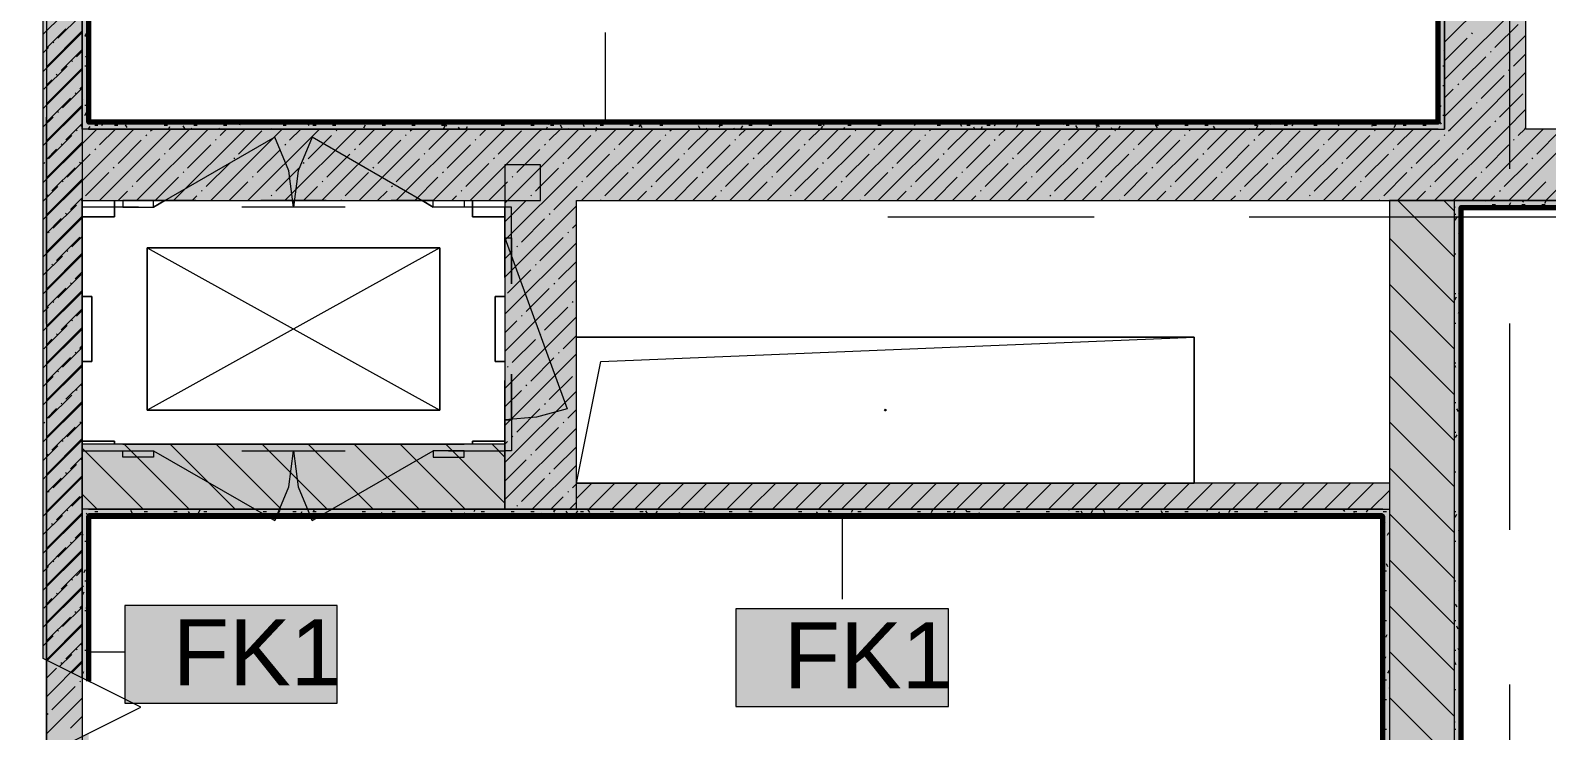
# Model space of a CAD drawing. Header units: millimetres. Extents: x -3817 to 677485, y -22715 to 103890.
# Drawn here: x 636886 to 641549, y 17294 to 19450 of the extents above; entities that cross this region are included whole.
import ezdxf

# ---------------------------------------------------------------- set-up
doc = ezdxf.new("R2010")
doc.units = ezdxf.units.MM
doc.layers.add('PDF _Геометрия', color=7, linetype='Continuous', true_color=0x1d1d1d)
doc.layers.add('PDF _Сплошная заливка', color=7, linetype='Continuous', true_color=0xffffff)
doc.layers.add('PDF _Текст', color=7, linetype='Continuous')
doc.styles.add('PDF GOST-Common', font='arial.ttf')

msp = doc.modelspace()

# ---------------------------------------------------------------- hatches: boundary and pattern name
at = {"layer": 'PDF _Сплошная заливка', "transparency": 33554559}
h = msp.add_hatch(color=256, dxfattribs=at)
h.paths.add_polyline_path([(641485.5, 19145.9), (641485.5, 20175.9), (641235.5, 20175.9), (641235.5, 19145.9)], flags=0)
h.paths.add_polyline_path([(641235.5, 21625.9), (641485.5, 21625.9), (641485.5, 28975.9), (641235.5, 28975.9), (641235.5, 21680.9)], flags=0)
for points in [[(637045.5, 19145.9), (637065.5, 19145.9), (637065.5, 20995.9), (637045.5, 20995.9), (637045.5, 19391.1)], [(641215.5, 19145.9), (641235.5, 19145.9), (641234.4, 20120.9), (641227.5, 20120.9), (641227.5, 20175.9), (641215.5, 20175.9), (641215.5, 19165.9)], [(638015.8, 19145.9), (641215.5, 19145.9), (641214.5, 19165.9), (637065.5, 19165.9), (637065.5, 19145.9)], [(638015.8, 18925.9), (638455.5, 18925.9), (638455.5, 19145.9), (637045.5, 19145.9), (637045.5, 18925.9)], [(643115.5, 18925.9), (644885.5, 18925.9), (644885.5, 19145.9), (638455.5, 19145.9), (638455.5, 19035.9), (638565.5, 19035.9), (638565.5, 18925.9), (643095.5, 18925.9)], [(643015.5, 18905.9), (643015.5, 18925.9), (641265.5, 18925.9), (641265.5, 18905.9), (642995.5, 18905.9)], [(641065.5, 17975.9), (641065.5, 18055.9), (638565.5, 18055.9), (638565.5, 17975.9), (641045.5, 17975.9)], [(641045.5, 17955.9), (641045.5, 17975.9), (637065.5, 17975.9), (637065.5, 17955.9), (641044.5, 17955.9)]]:
    msp.add_hatch(color=256, dxfattribs=at).paths.add_polyline_path(points)
h = msp.add_hatch(color=256, dxfattribs=at)
h.paths.add_polyline_path([(636926.1, 12275.9), (637045.5, 12275.9), (637045.5, 17276.4), (636825.5, 17166.4), (636825.5, 16967.1), (636926.1, 16916.8), (636926.1, 12321.6)], flags=0)
h.paths.add_polyline_path([(637045.5, 17457.1), (637045.5, 20975.9), (636926.1, 20975.9), (636926.1, 17516.8), (636965.1, 17497.3)], flags=0)
h = msp.add_hatch(color=256, dxfattribs=at)
h.paths.add_polyline_path([(637045.5, 12276.9), (637045.5, 14913.7), (636935.5, 14968.7), (636935.5, 12276.9)], flags=0)
h.paths.add_polyline_path([(636935.5, 15158.7), (637109.9, 15245.9), (637109.9, 15481.5), (637045.5, 15513.7), (637045.5, 20976.9), (636935.5, 20975.9), (636935.5, 15363.7)], flags=0)
h = msp.add_hatch(color=256, dxfattribs=at)
h.paths.add_polyline_path([(637065.5, 15495.9), (637065.5, 17286.4), (637045.5, 17276.4), (637045.5, 15495.9)], flags=0)
h.paths.add_polyline_path([(637065.5, 17447.1), (637065.5, 17975.9), (637045.5, 17975.9), (637045.5, 17457.1), (637061.4, 17449.2)], flags=0)

# ---------------------------------------------------------------- linework, layer by layer
at = {"layer": 'PDF _Геометрия', "color": 7, "lineweight": 9}
for points in [[(637045.5, 30263.7), (637045.5, 15513.7), (637109.9, 15481.5)], [(636926.1, 5176.9), (636926.1, 16916.8), (636626.1, 17066.8), (637226.1, 17366.8), (636926.1, 17516.8), (636926.1, 29256.6)], [(637065.5, 19166.9), (637065.5, 20995.9)], [(641215.5, 20175.9), (641215.5, 19165.9)], [(641215.5, 19145.9), (641235.5, 19145.9), (641235.5, 20120.9), (641235.5, 19145.9)], [(638654.5, 19166.4), (638654.5, 19443.1)], [(641214.5, 19165.9), (637065.5, 19165.9)], [(637065.5, 19145.9), (638455.5, 19145.9), (641215.5, 19145.9), (638455.5, 19145.9), (637065.5, 19145.9), (637045.5, 19145.9)], [(638125.5, 18905.9), (638090.8, 18925.9), (638125.5, 18905.9), (637753.1, 19120.9), (637710.1, 19017.1), (637695.5, 18905.9), (637680.8, 19017.1), (637637.9, 19120.9), (637265.5, 18905.9), (637300.1, 18925.9), (637265.5, 18905.9)], [(637219.2, 18905.9), (637045.5, 18905.9), (637045.5, 18689.6)], [(637265.5, 18925.9), (637395.4, 18925.9)], [(637395.4, 18925.9), (637265.5, 18925.9)], [(637854.2, 18905.9), (637536.7, 18905.9)], [(637595.5, 18925.9), (637795.5, 18925.9)], [(637795.5, 18925.9), (637595.5, 18925.9)], [(637995.5, 18925.9), (638125.5, 18925.9), (637995.5, 18925.9)], [(637995.5, 18925.9), (638125.5, 18925.9), (637995.5, 18925.9)], [(637995.5, 18925.9), (638125.5, 18925.9), (637995.5, 18925.9)], [(638345.5, 18689.6), (638345.5, 18905.9), (638171.7, 18905.9)], [(641265.5, 15475.9), (641265.5, 18905.9), (641265.5, 18925.9)], [(641285.5, 15475.9), (641495.5, 15475.9), (641285.5, 15475.9), (641265.5, 15475.9), (641265.5, 18905.9)], [(641285.5, 15495.9), (641285.5, 18905.9)], [(641286.5, 18905.9), (642994.5, 18905.9)], [(638345.5, 18810.9), (638537, 18284.6), (638442.7, 18259.4), (638345.5, 18250.9)], [(638365.5, 18669.7), (638365.5, 18810.9), (638365.5, 18669.7)], [(637245.5, 18780.9), (638145.5, 18280.9)], [(638145.5, 18780.9), (637245.5, 18280.9)], [(638565.5, 17975.9), (638565.5, 18055.9), (640465.5, 18055.9), (640465.5, 18505.9), (638565.5, 18505.9)], [(640465.5, 18505.9), (640465.5, 18055.9), (638565.5, 18055.9), (638640.5, 18430.9), (640465.5, 18505.9), (640465.5, 18055.9)], [(638565.5, 18505.9), (640465.5, 18505.9), (638565.5, 18505.9)], [(637045.5, 18372.1), (637045.5, 18155.9), (637219.2, 18155.9)], [(638171.7, 18155.9), (638345.5, 18155.9), (638345.5, 18372.1)], [(637065.5, 17975.9), (638345.5, 17975.9), (637065.5, 17975.9), (637045.5, 17975.9), (637045.5, 17457.1), (637045.5, 17975.9), (637045.5, 18175.9)], [(637265.5, 18155.9), (637637.9, 17940.9), (637680.8, 18044.6), (637695.5, 18155.9), (637710.1, 18044.6), (637753.1, 17940.9), (638125.5, 18155.9)], [(637536.7, 18155.9), (637854.2, 18155.9)], [(641065.5, 18055.9), (641065.5, 17975.9), (641065.5, 16065.9), (641065.5, 15985.9)], [(637065.5, 17447.1), (637065.5, 17954.9)], [(641045.5, 17975.9), (641065.5, 17975.9), (641065.5, 16065.9), (641045.5, 16065.9), (638565.5, 16065.9), (641045.5, 16065.9)], [(639382.7, 17955.4), (639382.7, 17699.5)], [(641045.5, 17955.9), (641045.5, 16086.9)], [(637066, 17537.5), (637176.9, 17537.5)]]:
    msp.add_lwpolyline(points, dxfattribs=at)
at = {"layer": 'PDF _Геометрия', "color": 253, "lineweight": 9, "true_color": 0xaaaaaa}
for points in [[(641435.5, 19024), (641435.5, 21291), (641435.5, 23791)], [(636935.5, 18547.8), (636935.5, 19182.8)], [(639522.7, 18875.9), (640157.7, 18875.9)], [(640633.9, 18875.9), (642221.4, 18875.9)], [(641435.5, 17912.8), (641435.5, 18547.8)], [(637320.5, 18175.9), (637170.5, 18175.9)], [(637620.5, 18175.9), (637470.5, 18175.9)], [(637920.5, 18175.9), (637770.5, 18175.9)], [(638220.5, 18175.9), (638070.5, 18175.9)], [(636935.5, 16484), (636935.5, 18071.5)], [(637320.5, 17975.9), (637170.5, 17975.9)], [(637620.5, 17975.9), (637470.5, 17975.9)], [(637920.5, 17975.9), (637770.5, 17975.9)], [(638220.5, 17975.9), (638070.5, 17975.9)], [(641435.5, 15849), (641435.5, 17436.5)]]:
    msp.add_lwpolyline(points, dxfattribs=at)
at = {"layer": 'PDF _Геометрия', "color": 9, "lineweight": 9, "true_color": 0xc0c0c0}
for points in [[(644885.5, 19145.9), (641485.5, 19145.9), (641485.5, 19645.9), (644885.5, 19645.9), (644885.5, 19145.9), (645105.5, 19145.9), (645105.5, 23025.9), (645105.5, 19225.9), (644885.5, 19225.9)], [(637045.5, 20975.9), (637045.5, 19145.9), (637045.5, 20975.9), (636926.1, 20975.9)], [(638345.5, 17975.9), (641045.5, 17975.9), (638565.5, 17975.9), (638345.5, 17975.9), (638345.5, 18175.9), (637045.5, 18175.9), (637045.5, 18925.9), (638455.5, 18925.9), (638455.5, 19035.9), (638345.5, 19035.9), (638345.5, 18055.9)], [(643015.5, 18925.9), (641265.5, 18925.9), (641065.5, 18925.9), (641065.5, 18055.9), (638565.5, 18055.9), (638565.5, 18925.9)]]:
    msp.add_lwpolyline(points, close=True, dxfattribs=at)
at = {"layer": 'PDF _Геометрия', "color": 231, "lineweight": 70, "true_color": 0xff80c0}
for points in [[(641215.5, 20175.9), (641214.5, 20175.9), (641214.5, 19166.9), (637066.5, 19166.9), (637066.5, 20996.9), (637065.5, 20996.9), (636926.1, 20996.9)], [(641525.5, 15495.9), (641525.5, 15496.9), (641286.5, 15496.9), (641286.5, 18904.9), (642994.5, 18904.9), (642994.5, 15516.9), (642475.5, 15516.9), (642474.5, 15516.9), (642474.5, 15495.9), (642474.5, 15483.9)], [(641044.5, 17955.9), (637065.5, 17955.9)], [(637066.5, 17446.6), (637066.5, 17954.9), (641044.5, 17954.9), (641044.5, 16086.9), (638545.5, 16086.9), (638544.5, 16086.9), (638544.5, 15496.9), (638195.5, 15496.9), (638195.5, 15495.9), (638544.5, 15495.9)]]:
    msp.add_lwpolyline(points, dxfattribs=at)
at = {"layer": 'PDF _Геометрия', "color": 231, "lineweight": 9, "true_color": 0xff80c0}
for points in [[(637065.5, 20995.9), (637065.5, 19166.9), (637065.5, 19165.9), (641214.5, 19165.9), (641215.5, 19165.9), (641215.5, 20175.9)], [(642475.5, 15515.9), (642995.5, 15515.9), (642995.5, 15516.9), (642995.5, 18905.9), (642994.5, 18905.9), (641286.5, 18905.9), (641285.5, 18905.9), (641285.5, 15495.9), (641286.5, 15495.9), (641525.5, 15495.9)], [(637065.5, 17955.9), (637065.5, 17954.9), (637065.5, 17447.1)], [(641045.5, 16085.9), (641045.5, 16086.9), (641045.5, 17955.9), (641044.5, 17955.9)]]:
    msp.add_lwpolyline(points, dxfattribs=at)
at = {"layer": 'PDF _Геометрия', "color": 9, "lineweight": 9, "true_color": 0xc0c0c0}
for points in [[(636935.5, 20976.9), (636935.5, 15158.7)], [(637170.5, 18175.9), (638220.5, 18175.9)], [(637065.5, 17955.9), (641044.5, 17955.9)]]:
    msp.add_lwpolyline(points, dxfattribs=at)
at = {"layer": 'PDF _Геометрия', "lineweight": 9}
for points in [[(641235.5, 19412.9), (641485.5, 19662.9)], [(636926.1, 19437.5), (637045.5, 19556.8)], [(641235.5, 19298.9), (641485.5, 19548.9)], [(636970.9, 19425.2), (637042.2, 19496.5)], [(636935.5, 19394.8), (636995.3, 19454.7)], [(636935.5, 19337.8), (637045.5, 19447.8)], [(641390.3, 19396.7), (641461.6, 19468)], [(636926.1, 19323.4), (637045.5, 19442.7)], [(636956.6, 19410.9), (636959, 19413.3)], [(641235.5, 19184.8), (641485.5, 19434.8)], [(641235.5, 19355.9), (641304.8, 19425.2)], [(641319, 19439.4), (641321.4, 19441.8)], [(636926.1, 19380.4), (636942.4, 19396.7)], [(636981.1, 19326.4), (637045.5, 19390.8)], [(637013.7, 19353.9), (637016, 19356.3)], [(637027.9, 19368.2), (637045.5, 19385.7)], [(641290.5, 19296.9), (641361.8, 19368.2)], [(641376, 19382.4), (641378.4, 19384.8)], [(641447.3, 19339.6), (641485.5, 19377.8)], [(636926.1, 19209.4), (637045.5, 19328.7)], [(636928.1, 19268.4), (636999.4, 19339.6)], [(636935.5, 19223.7), (637045.5, 19333.7)], [(636966.8, 19312.1), (636969.2, 19314.5)], [(641090.6, 18925.9), (641310.6, 19145.9), (641485.5, 19320.8)], [(641347.5, 19239.9), (641418.8, 19311.1)], [(641433.1, 19325.4), (641435.4, 19327.8)], [(636935.5, 19280.8), (636952.6, 19297.9)], [(636985.1, 19211.3), (637045.5, 19271.7)], [(637038.1, 19269.4), (637045.5, 19276.7)], [(641235.5, 19241.9), (641262, 19268.4)], [(641276.2, 19282.6), (641278.6, 19285)], [(636926.1, 19095.3), (637045.5, 19214.6)], [(636935.5, 19109.7), (637045.5, 19219.7)], [(636938.3, 19169.6), (637009.6, 19240.9)], [(637023.8, 19255.1), (637026.2, 19257.5)], [(641333.3, 19225.6), (641335.6, 19228)], [(641404.6, 19182.8), (641475.8, 19254.1)], [(636926.1, 19152.3), (636956.6, 19182.8)], [(636970.9, 19197.1), (636973.3, 19199.5)], [(641204.6, 18925.9), (641424.6, 19145.9), (641485.5, 19206.7)], [(641247.7, 19140.1), (641253.5, 19145.9), (641319, 19211.3)], [(641390.3, 19168.6), (641392.7, 19170.9)], [(636926.1, 18981.3), (637045.5, 19100.6), (637090.7, 19145.9)], [(636926.1, 18867.2), (637045.5, 18986.6), (637204.8, 19145.9)], [(636942.4, 19054.5), (637013.7, 19125.8)], [(636995.3, 19112.6), (637045.5, 19162.7)], [(637027.9, 19140.1), (637030.3, 19142.4)], [(637042.2, 19154.3), (637045.5, 19157.6)], [(637098.8, 18925.9), (637318.8, 19145.9)], [(637099.2, 19097.3), (637147.8, 19145.9)], [(637212.9, 18925.9), (637432.9, 19145.9)], [(637241.8, 19125.8), (637244.1, 19128.2)], [(637256, 19140.1), (637261.8, 19145.9)], [(637313, 19083), (637375.9, 19145.9)], [(637326.9, 18925.9), (637546.9, 19145.9)], [(637441, 18925.9), (637661, 19145.9)], [(637469.9, 19125.8), (637489.9, 19145.9)], [(637526.9, 19068.8), (637598.2, 19140.1)], [(637555, 18925.9), (637775, 19145.9)], [(637669.1, 18925.9), (637889.1, 19145.9)], [(637683.7, 19111.5), (637718, 19145.9)], [(637740.7, 19054.5), (637812, 19125.8)], [(637783.1, 18925.9), (638003.1, 19145.9)], [(637826.3, 19140.1), (637828.6, 19142.4)], [(637897.2, 18925.9), (638117.2, 19145.9)], [(637897.5, 19097.3), (637946.1, 19145.9)], [(638011.2, 18925.9), (638231.2, 19145.9)], [(638040.1, 19125.8), (638042.5, 19128.2)], [(638054.4, 19140.1), (638060.2, 19145.9)], [(638111.4, 19083), (638174.2, 19145.9)], [(638125.3, 18925.9), (638345.3, 19145.9)], [(638239.3, 18925.9), (638455.5, 19142), (638459.3, 19145.9)], [(638268.2, 19125.8), (638288.3, 19145.9)], [(638325.2, 19068.8), (638396.5, 19140.1)], [(638345.5, 18918), (638463.4, 19035.9), (638573.4, 19145.9)], [(638345.5, 18803.9), (638565.5, 19023.9), (638687.4, 19145.9)], [(638482, 19111.5), (638516.3, 19145.9)], [(638539.1, 19054.5), (638610.3, 19125.8)], [(638581.5, 18925.9), (638801.5, 19145.9)], [(638624.6, 19140.1), (638627, 19142.4)], [(638695.5, 18925.9), (638915.5, 19145.9)], [(638695.9, 19097.3), (638744.4, 19145.9)], [(638809.6, 18925.9), (639029.6, 19145.9)], [(638838.4, 19125.8), (638840.8, 19128.2)], [(638852.7, 19140.1), (638858.5, 19145.9)], [(638909.7, 19083), (638972.5, 19145.9)], [(638923.6, 18925.9), (639143.6, 19145.9)], [(639037.7, 18925.9), (639257.7, 19145.9)], [(639066.5, 19125.8), (639086.6, 19145.9)], [(639123.6, 19068.8), (639194.9, 19140.1)], [(639151.7, 18925.9), (639371.7, 19145.9)], [(639265.8, 18925.9), (639485.8, 19145.9)], [(639280.4, 19111.5), (639314.7, 19145.9)], [(639337.4, 19054.5), (639408.7, 19125.8)], [(639379.8, 18925.9), (639599.8, 19145.9)], [(639422.9, 19140.1), (639425.3, 19142.4)], [(639493.9, 18925.9), (639713.9, 19145.9)], [(639494.2, 19097.3), (639542.8, 19145.9)], [(639607.9, 18925.9), (639827.9, 19145.9)], [(639636.8, 19125.8), (639639.2, 19128.2)], [(639651, 19140.1), (639656.8, 19145.9)], [(639708.1, 19083), (639770.9, 19145.9)], [(639722, 18925.9), (639942, 19145.9)], [(639836, 18925.9), (640056, 19145.9)], [(639864.9, 19125.8), (639884.9, 19145.9)], [(639921.9, 19068.8), (639993.2, 19140.1)], [(639950.1, 18925.9), (640170.1, 19145.9)], [(640064.1, 18925.9), (640284.1, 19145.9)], [(640078.7, 19111.5), (640113, 19145.9)], [(640135.8, 19054.5), (640207, 19125.8)], [(640178.2, 18925.9), (640398.2, 19145.9)], [(640221.3, 19140.1), (640223.7, 19142.4)], [(640292.2, 18925.9), (640512.2, 19145.9)], [(640292.6, 19097.3), (640341.1, 19145.9)], [(640406.3, 18925.9), (640626.3, 19145.9)], [(640435.1, 19125.8), (640437.5, 19128.2)], [(640449.4, 19140.1), (640455.2, 19145.9)], [(640506.4, 19083), (640569.2, 19145.9)], [(640520.3, 18925.9), (640740.3, 19145.9)], [(640634.4, 18925.9), (640854.4, 19145.9)], [(640663.2, 19125.8), (640683.3, 19145.9)], [(640720.3, 19068.8), (640791.5, 19140.1)], [(640748.4, 18925.9), (640968.4, 19145.9)], [(640862.5, 18925.9), (641082.5, 19145.9)], [(640877.1, 19111.5), (640911.4, 19145.9)], [(640934.1, 19054.5), (641005.4, 19125.8)], [(640976.5, 18925.9), (641196.5, 19145.9)], [(641019.6, 19140.1), (641022, 19142.4)], [(641090.9, 19097.3), (641139.5, 19145.9)], [(641233.5, 19125.8), (641235.9, 19128.2)], [(641304.8, 19083), (641367.6, 19145.9), (641376, 19154.3)], [(641318.7, 18925.9), (641538.7, 19145.9)], [(641432.7, 18925.9), (641652.7, 19145.9)], [(641461.6, 19125.8), (641481.6, 19145.9), (641485.5, 19149.7)], [(641518.6, 19068.8), (641589.9, 19140.1)], [(641546.8, 18925.9), (641766.8, 19145.9)], [(636935.5, 18995.7), (637045.5, 19105.6)], [(636935.5, 19052.7), (636966.8, 19084)], [(636981.1, 19098.3), (636983.5, 19100.7)], [(637084.9, 19083), (637087.3, 19085.4)], [(637156.2, 19040.3), (637227.5, 19111.5)], [(637370.1, 19026), (637441.3, 19097.3)], [(637455.6, 19111.5), (637458, 19113.9)], [(637583.9, 19011.8), (637655.2, 19083)], [(637669.4, 19097.3), (637671.8, 19099.7)], [(637883.3, 19083), (637885.7, 19085.4)], [(637954.6, 19040.3), (638025.8, 19111.5)], [(638168.4, 19026), (638239.7, 19097.3)], [(638253.9, 19111.5), (638256.3, 19113.9)], [(638406.3, 19035.9), (638382.2, 19011.8), (638453.5, 19083)], [(638467.8, 19097.3), (638470.2, 19099.7)], [(638681.6, 19083), (638684, 19085.4)], [(638752.9, 19040.3), (638824.2, 19111.5)], [(638966.8, 19026), (639038, 19097.3)], [(639052.3, 19111.5), (639054.7, 19113.9)], [(639180.6, 19011.8), (639251.9, 19083)], [(639266.1, 19097.3), (639268.5, 19099.7)], [(639480, 19083), (639482.3, 19085.4)], [(639551.3, 19040.3), (639622.5, 19111.5)], [(639765.1, 19026), (639836.4, 19097.3)], [(639850.6, 19111.5), (639853, 19113.9)], [(639978.9, 19011.8), (640050.2, 19083)], [(640064.5, 19097.3), (640066.8, 19099.7)], [(640278.3, 19083), (640280.7, 19085.4)], [(640349.6, 19040.3), (640420.9, 19111.5)], [(640563.4, 19026), (640634.7, 19097.3)], [(640649, 19111.5), (640651.3, 19113.9)], [(640777.3, 19011.8), (640848.6, 19083)], [(640862.8, 19097.3), (640865.2, 19099.7)], [(641076.7, 19083), (641079, 19085.4)], [(641147.9, 19040.3), (641219.2, 19111.5)], [(641361.8, 19026), (641433.1, 19097.3)], [(641447.3, 19111.5), (641449.7, 19113.9)], [(636928.1, 19040.3), (636930.5, 19042.6)], [(636952.6, 18955.7), (637023.8, 19027)], [(636999.4, 18997.5), (637045.5, 19043.6), (637070.7, 19068.8)], [(637038.1, 19041.3), (637040.5, 19043.6)], [(637142, 19026), (637144.3, 19028.4)], [(637213.2, 18983.2), (637284.5, 19054.5)], [(637298.8, 19068.8), (637301.2, 19071.2)], [(637427.1, 18969), (637498.4, 19040.3)], [(637512.6, 19054.5), (637515, 19056.9)], [(637640.9, 18954.7), (637712.2, 19026)], [(637726.5, 19040.3), (637728.8, 19042.6)], [(637797.7, 18997.5), (637869, 19068.8)], [(637940.3, 19026), (637942.7, 19028.4)], [(638011.6, 18983.2), (638082.9, 19054.5)], [(638097.1, 19068.8), (638099.5, 19071.2)], [(638225.4, 18969), (638296.7, 19040.3)], [(638311, 19054.5), (638313.3, 19056.9)], [(638345.5, 19032), (638349.3, 19035.9)], [(638353.4, 18925.9), (638455.5, 19028)], [(638510.6, 19026), (638439.3, 18954.7), (638455.5, 18970.9)], [(638524.8, 19040.3), (638527.2, 19042.6)], [(638596.1, 18997.5), (638667.4, 19068.8)], [(638738.7, 19026), (638741, 19028.4)], [(638809.9, 18983.2), (638881.2, 19054.5)], [(638895.5, 19068.8), (638897.8, 19071.2)], [(639023.8, 18969), (639095.1, 19040.3)], [(639109.3, 19054.5), (639111.7, 19056.9)], [(639237.6, 18954.7), (639308.9, 19026)], [(639323.2, 19040.3), (639325.5, 19042.6)], [(639394.4, 18997.5), (639465.7, 19068.8)], [(639537, 19026), (639539.4, 19028.4)], [(639608.3, 18983.2), (639679.6, 19054.5)], [(639693.8, 19068.8), (639696.2, 19071.2)], [(639822.1, 18969), (639893.4, 19040.3)], [(639907.7, 19054.5), (639910, 19056.9)], [(640036, 18954.7), (640107.2, 19026)], [(640121.5, 19040.3), (640123.9, 19042.6)], [(640192.8, 18997.5), (640264.1, 19068.8)], [(640335.3, 19026), (640337.7, 19028.4)], [(640406.6, 18983.2), (640477.9, 19054.5)], [(640492.2, 19068.8), (640494.5, 19071.2)], [(640620.5, 18969), (640691.7, 19040.3)], [(640706, 19054.5), (640708.4, 19056.9)], [(640834.3, 18954.7), (640905.6, 19026)], [(640919.8, 19040.3), (640922.2, 19042.6)], [(640991.1, 18997.5), (641062.4, 19068.8)], [(641133.7, 19026), (641136.1, 19028.4)], [(641205, 18983.2), (641276.2, 19054.5)], [(641290.5, 19068.8), (641292.9, 19071.2)], [(641418.8, 18969), (641490.1, 19040.3)], [(641504.3, 19054.5), (641506.7, 19056.9)], [(636935.5, 18881.6), (637045.5, 18991.6)], [(636985.1, 18983.2), (636987.5, 18985.6)], [(637056.4, 18940.5), (637127.7, 19011.8)], [(637270.3, 18926.2), (637341.5, 18997.5)], [(637355.8, 19011.8), (637358.2, 19014.1)], [(637498, 18925.9), (637555.4, 18983.2)], [(637569.6, 18997.5), (637572, 18999.9)], [(637783.5, 18983.2), (637785.9, 18985.6)], [(637854.8, 18940.5), (637926.1, 19011.8)], [(638068.6, 18926.2), (638139.9, 18997.5)], [(638154.1, 19011.8), (638156.5, 19014.1)], [(638296.3, 18925.9), (638353.7, 18983.2), (638345.5, 18975)], [(638581.8, 18983.2), (638584.2, 18985.6)], [(638653.1, 18940.5), (638724.4, 19011.8)], [(638867, 18926.2), (638938.2, 18997.5)], [(638952.5, 19011.8), (638954.9, 19014.1)], [(639094.7, 18925.9), (639152.1, 18983.2)], [(639166.3, 18997.5), (639168.7, 18999.9)], [(639380.2, 18983.2), (639382.6, 18985.6)], [(639451.5, 18940.5), (639522.7, 19011.8)], [(639665.3, 18926.2), (639736.6, 18997.5)], [(639750.8, 19011.8), (639753.2, 19014.1)], [(639893, 18925.9), (639950.4, 18983.2)], [(639964.7, 18997.5), (639967.1, 18999.9)], [(640178.5, 18983.2), (640180.9, 18985.6)], [(640249.8, 18940.5), (640321.1, 19011.8)], [(640463.6, 18926.2), (640534.9, 18997.5)], [(640549.2, 19011.8), (640551.6, 19014.1)], [(640691.4, 18925.9), (640748.8, 18983.2)], [(640763, 18997.5), (640765.4, 18999.9)], [(640976.9, 18983.2), (640979.2, 18985.6)], [(641048.1, 18940.5), (641119.4, 19011.8)], [(641262, 18926.2), (641333.3, 18997.5)], [(641347.5, 19011.8), (641349.9, 19014.1)], [(641489.7, 18925.9), (641547.1, 18983.2)], [(636926.1, 18924.2), (636970.9, 18969)], [(636938.3, 18941.5), (636940.7, 18943.8)], [(637009.6, 18898.7), (637045.5, 18934.6)], [(637155.9, 18925.9), (637184.7, 18954.7)], [(637199, 18969), (637201.4, 18971.4)], [(637384, 18925.9), (637398.6, 18940.5)], [(637412.8, 18954.7), (637415.2, 18957.1)], [(637626.7, 18940.5), (637629, 18942.8)], [(637726.1, 18925.9), (637769.2, 18969)], [(637954.2, 18925.9), (637983.1, 18954.7)], [(637997.3, 18969), (637999.7, 18971.4)], [(638182.3, 18925.9), (638196.9, 18940.5)], [(638211.2, 18954.7), (638213.5, 18957.1)], [(638496.3, 18897.7), (638565.5, 18966.9), (638567.6, 18969)], [(638752.5, 18925.9), (638781.4, 18954.7)], [(638795.7, 18969), (638798, 18971.4)], [(638980.6, 18925.9), (638995.3, 18940.5)], [(639009.5, 18954.7), (639011.9, 18957.1)], [(639223.4, 18940.5), (639225.7, 18942.8)], [(639322.8, 18925.9), (639365.9, 18969)], [(639550.9, 18925.9), (639579.8, 18954.7)], [(639594, 18969), (639596.4, 18971.4)], [(639779, 18925.9), (639793.6, 18940.5)], [(639807.9, 18954.7), (639810.2, 18957.1)], [(640021.7, 18940.5), (640024.1, 18942.8)], [(640121.1, 18925.9), (640164.3, 18969)], [(640349.2, 18925.9), (640378.1, 18954.7)], [(640392.4, 18969), (640394.7, 18971.4)], [(640577.3, 18925.9), (640592, 18940.5)], [(640606.2, 18954.7), (640608.6, 18957.1)], [(640820.1, 18940.5), (640822.4, 18942.8)], [(640919.5, 18925.9), (640962.6, 18969)], [(641147.6, 18925.9), (641176.5, 18954.7)], [(641190.7, 18969), (641193.1, 18971.4)], [(641375.7, 18925.9), (641390.3, 18940.5)], [(641404.6, 18954.7), (641406.9, 18957.1)], [(636956.6, 18840.7), (637027.9, 18912)], [(636995.3, 18884.5), (636997.7, 18886.8)], [(637042.2, 18926.2), (637044.5, 18928.6)], [(637612.1, 18925.9), (637612.4, 18926.2)], [(637840.5, 18926.2), (637842.9, 18928.6)], [(638410.4, 18925.9), (638410.8, 18926.2), (638345.5, 18860.9)], [(638345.5, 18689.9), (638565.5, 18909.9)], [(638482, 18883.5), (638484.4, 18885.8)], [(638638.9, 18926.2), (638641.2, 18928.6)], [(639208.7, 18925.9), (639209.1, 18926.2)], [(639437.2, 18926.2), (639439.6, 18928.6)], [(640007.1, 18925.9), (640007.5, 18926.2)], [(640235.5, 18926.2), (640237.9, 18928.6)], [(640805.4, 18925.9), (640805.8, 18926.2)], [(641033.9, 18926.2), (641036.3, 18928.6)], [(641265.5, 18751.9), (641091.5, 18925.9)], [(641265.5, 18893.3), (641232.9, 18925.9)], [(636926.1, 18753.2), (637045.5, 18872.5)], [(636935.5, 18767.6), (637045.5, 18877.6)], [(636935.5, 18824.6), (636981.1, 18870.2)], [(638396.5, 18797.9), (638467.8, 18869.2)], [(638553.3, 18840.7), (638565.5, 18852.8)], [(636942.4, 18826.4), (636944.7, 18828.8)], [(636966.8, 18741.9), (637038.1, 18813.2)], [(637013.7, 18783.7), (637045.5, 18815.5)], [(638345.5, 18575.8), (638565.5, 18795.8)], [(638453.5, 18740.9), (638524.8, 18812.2)], [(638539.1, 18826.4), (638541.4, 18828.8)], [(641265.5, 18610.5), (641065.5, 18810.5)], [(636926.1, 18639.1), (637045.5, 18758.5)], [(636926.1, 18696.1), (636985.1, 18755.1)], [(636935.5, 18653.5), (637045.5, 18763.5)], [(636999.4, 18769.4), (637001.8, 18771.8)], [(638345.5, 18746.9), (638368, 18769.4)], [(638382.2, 18783.7), (638384.6, 18786)], [(636935.5, 18710.5), (636938.3, 18713.4)], [(636952.6, 18727.6), (636954.9, 18730)], [(637023.8, 18684.9), (637045.5, 18706.5)], [(638353.7, 18641.1), (638425, 18712.4)], [(638439.3, 18726.6), (638441.6, 18729)], [(638510.6, 18683.9), (638565.5, 18738.8)], [(636935.5, 18596.5), (636995.3, 18656.4)], [(636970.9, 18626.8), (637042.2, 18698.1)], [(637009.6, 18670.6), (637012, 18673)], [(638345.5, 18461.8), (638565.5, 18681.8)], [(638410.8, 18584.1), (638482, 18655.4)], [(638496.3, 18669.6), (638498.7, 18672)], [(641265.5, 18469), (641065.5, 18669)], [(636926.1, 18525.1), (637045.5, 18644.4)], [(636935.5, 18539.5), (637045.5, 18649.5)], [(636956.6, 18612.6), (636959, 18615)], [(638553.3, 18612.6), (638555.7, 18615)], [(636926.1, 18582.1), (636942.4, 18598.3)], [(636981.1, 18528), (637045.5, 18592.4)], [(637027.9, 18569.8), (637045.5, 18587.4)], [(638345.5, 18347.7), (638565.5, 18567.7)], [(638396.5, 18569.8), (638398.9, 18572.2)], [(638467.8, 18527), (638539.1, 18598.3)], [(636926.1, 18411), (637045.5, 18530.4)], [(636928.1, 18470), (636999.4, 18541.3)], [(636935.5, 18425.4), (637045.5, 18535.4)], [(636966.8, 18513.8), (636969.2, 18516.2)], [(637013.7, 18555.6), (637016, 18557.9)], [(638345.5, 18518.8), (638382.2, 18555.6)], [(638453.5, 18512.8), (638455.9, 18515.2)], [(641265.5, 18327.6), (641065.5, 18527.6)], [(636935.5, 18482.4), (636952.6, 18499.5)], [(636985.1, 18413), (637045.5, 18473.3)], [(637038.1, 18471), (637045.5, 18478.4)], [(638368, 18427.3), (638439.3, 18498.5)], [(638524.8, 18470), (638565.5, 18510.7)], [(636935.5, 18311.4), (637045.5, 18421.4)], [(636938.3, 18371.2), (637009.6, 18442.5)], [(637023.8, 18456.8), (637026.2, 18459.1)], [(638345.5, 18233.7), (638565.5, 18453.7)], [(638425, 18370.2), (638496.3, 18441.5)], [(638510.6, 18455.8), (638512.9, 18458.1)], [(636926.1, 18297), (637045.5, 18416.3)], [(636926.1, 18354), (636956.6, 18384.5)], [(636970.9, 18398.7), (636973.3, 18401.1)], [(638353.7, 18413), (638356.1, 18415.4)], [(638482, 18313.2), (638553.3, 18384.5)], [(641265.5, 18186.2), (641065.5, 18386.2)], [(636942.4, 18256.2), (637013.7, 18327.5)], [(636995.3, 18314.2), (637045.5, 18364.3)], [(637027.9, 18341.7), (637030.3, 18344.1)], [(637042.2, 18356), (637045.5, 18359.3)], [(638345.5, 18290.7), (638396.5, 18341.7)], [(638345.5, 18119.6), (638565.5, 18339.6)], [(638410.8, 18356), (638413.1, 18358.3)], [(636926.1, 18182.9), (637045.5, 18302.3)], [(636935.5, 18197.3), (637045.5, 18307.3)], [(636935.5, 18254.3), (636966.8, 18285.7)], [(636981.1, 18299.9), (636983.5, 18302.3)], [(638382.2, 18213.4), (638453.5, 18284.7)], [(638467.8, 18298.9), (638470.2, 18301.3)], [(638539.1, 18256.2), (638565.5, 18282.6)], [(636928.1, 18241.9), (636930.5, 18244.3)], [(636999.4, 18199.2), (637045.5, 18245.2)], [(637038.1, 18242.9), (637040.5, 18245.3)], [(638524.8, 18241.9), (638527.2, 18244.3)], [(641265.5, 18044.8), (641065.5, 18244.8)], [(636926.1, 18068.9), (637045.5, 18188.2)], [(636935.5, 18083.3), (637045.5, 18193.3)], [(636952.6, 18157.4), (637023.8, 18228.7)], [(636985.1, 18184.9), (636987.5, 18187.3)], [(638345.5, 18005.6), (638565.5, 18225.6)], [(638368, 18199.2), (638370.4, 18201.5)], [(638439.3, 18156.4), (638510.6, 18227.7)], [(636926.1, 18125.9), (636970.9, 18170.6)], [(636938.3, 18143.1), (636940.7, 18145.5)], [(637233.2, 17975.9), (637045.5, 18163.5)], [(637374.6, 17975.9), (637174.6, 18175.9)], [(637516, 17975.9), (637316, 18175.9)], [(637657.4, 17975.9), (637457.4, 18175.9)], [(637798.9, 17975.9), (637598.9, 18175.9)], [(637940.3, 17975.9), (637740.3, 18175.9)], [(638081.7, 17975.9), (637881.7, 18175.9)], [(638223.1, 17975.9), (638023.1, 18175.9)], [(638345.5, 17994.9), (638164.5, 18175.9)], [(638345.5, 18136.3), (638306, 18175.9)], [(638345.5, 18176.6), (638353.7, 18184.9)], [(638425, 18142.1), (638427.4, 18144.5)], [(638496.3, 18099.4), (638565.5, 18168.5)], [(636956.6, 18042.3), (637027.9, 18113.6)], [(637009.6, 18100.4), (637045.5, 18136.2)], [(637042.2, 18127.9), (637044.5, 18130.2)], [(638345.5, 18062.6), (638410.8, 18127.9)], [(638429.8, 17975.9), (638565.5, 18111.5)], [(641265.5, 17903.3), (641065.5, 18103.3)], [(636926.1, 17954.8), (637045.5, 18074.2)], [(636935.5, 17969.2), (637045.5, 18079.2)], [(636935.5, 18026.2), (636981.1, 18071.9)], [(636995.3, 18086.1), (636997.7, 18088.5)], [(638396.5, 17999.6), (638467.8, 18070.9)], [(638482, 18085.1), (638484.4, 18087.5)], [(638553.3, 18042.3), (638565.5, 18054.5)], [(638565.5, 18008.7), (638612.6, 18055.9)], [(638603.3, 17975.9), (638683.3, 18055.9)], [(638674, 17975.9), (638754, 18055.9)], [(638744.7, 17975.9), (638824.7, 18055.9)], [(638815.4, 17975.9), (638895.4, 18055.9)], [(638886.2, 17975.9), (638966.2, 18055.9)], [(638956.9, 17975.9), (639036.9, 18055.9)], [(639027.6, 17975.9), (639107.6, 18055.9)], [(639098.3, 17975.9), (639178.3, 18055.9)], [(639169, 17975.9), (639249, 18055.9)], [(639239.7, 17975.9), (639319.7, 18055.9)], [(639310.4, 17975.9), (639390.4, 18055.9)], [(639381.1, 17975.9), (639461.1, 18055.9)], [(639451.8, 17975.9), (639531.8, 18055.9)], [(639522.6, 17975.9), (639602.6, 18055.9)], [(639593.3, 17975.9), (639673.3, 18055.9)], [(639664, 17975.9), (639744, 18055.9)], [(639734.7, 17975.9), (639814.7, 18055.9)], [(639805.4, 17975.9), (639885.4, 18055.9)], [(639876.1, 17975.9), (639956.1, 18055.9)], [(639946.8, 17975.9), (640026.8, 18055.9)], [(640017.5, 17975.9), (640097.5, 18055.9)], [(640088.2, 17975.9), (640168.2, 18055.9)], [(640158.9, 17975.9), (640238.9, 18055.9)], [(640229.7, 17975.9), (640309.7, 18055.9)], [(640300.4, 17975.9), (640380.4, 18055.9)], [(640371.1, 17975.9), (640451.1, 18055.9)], [(640441.8, 17975.9), (640521.8, 18055.9)], [(640512.5, 17975.9), (640592.5, 18055.9)], [(640583.2, 17975.9), (640663.2, 18055.9)], [(640653.9, 17975.9), (640733.9, 18055.9)], [(640724.6, 17975.9), (640804.6, 18055.9)], [(640795.3, 17975.9), (640875.3, 18055.9)], [(640866.1, 17975.9), (640946.1, 18055.9)], [(640936.8, 17975.9), (641016.8, 18055.9)], [(636942.4, 18028.1), (636944.7, 18030.5)], [(636966.8, 17943.5), (637038.1, 18014.8)], [(637013.7, 17985.3), (637045.5, 18017.1)], [(637091.7, 17975.9), (637045.5, 18022.1)], [(638486.8, 17975.9), (638524.8, 18013.8)], [(638539.1, 18028.1), (638541.4, 18030.5)], [(641007.5, 17975.9), (641065.5, 18033.9)], [(636926.1, 17840.8), (637045.5, 17960.1)], [(636926.1, 17897.8), (636985.1, 17956.8)], [(636935.5, 17855.2), (637045.5, 17965.2)], [(636999.4, 17971.1), (637001.8, 17973.4)], [(638382.2, 17985.3), (638384.6, 17987.7)], [(638543.9, 17975.9), (638565.5, 17997.5)], [(641265.5, 17761.9), (641065.5, 17961.9)], [(636935.5, 17912.2), (636938.3, 17915)], [(636952.6, 17929.3), (636954.9, 17931.7)], [(637023.8, 17886.5), (637045.5, 17908.1)], [(636970.9, 17828.5), (637042.2, 17899.8)], [(637009.6, 17872.3), (637012, 17874.6)], [(636926.1, 17726.7), (637045.5, 17846.1)], [(636935.5, 17798.1), (636995.3, 17858)], [(636935.5, 17741.1), (637045.5, 17851.1)], [(636956.6, 17814.2), (636959, 17816.6)], [(641265.5, 17620.5), (641065.5, 17820.5)], [(636926.1, 17783.8), (636942.4, 17800)], [(636981.1, 17729.7), (637045.5, 17794.1)], [(637027.9, 17771.5), (637045.5, 17789)], [(636926.1, 17612.7), (637045.5, 17732)], [(636928.1, 17671.7), (636999.4, 17743)], [(636935.5, 17627.1), (637045.5, 17737.1)], [(637013.7, 17757.2), (637016, 17759.6)], [(636935.5, 17684.1), (636952.6, 17701.2)], [(636966.8, 17715.4), (636969.2, 17717.8)], [(636985.1, 17614.7), (637045.5, 17675)], [(637038.1, 17672.7), (637045.5, 17680)], [(641265.5, 17479.1), (641065.5, 17679.1)], [(636938.3, 17572.9), (637009.6, 17644.2)], [(637023.8, 17658.4), (637026.2, 17660.8)], [(636926.1, 17555.7), (636956.6, 17586.1)], [(636935.5, 17513), (637045.5, 17623)], [(636938.2, 17510.7), (637045.5, 17618)], [(636970.9, 17600.4), (636973.3, 17602.8)], [(636995.3, 17515.9), (637045.5, 17566)], [(637027.9, 17543.4), (637030.3, 17545.7)], [(637042.2, 17557.6), (637045.5, 17560.9)], [(641265.5, 17337.7), (641065.5, 17537.7)], [(636935.5, 17399), (637045.5, 17509)], [(636935.5, 17456), (636966.8, 17487.3)], [(636976.3, 17491.7), (637013.7, 17529.1)], [(636981.1, 17501.6), (636983.5, 17504)], [(637014.3, 17472.7), (637045.5, 17503.9)], [(637038.1, 17444.6), (637040.5, 17447)], [(636935.5, 17284.9), (637045.5, 17394.9)], [(636952.6, 17359), (637023.8, 17430.3)], [(641265.5, 17196.2), (641065.5, 17396.2)], [(636938.3, 17344.8), (636940.7, 17347.2)], [(637009.6, 17302), (637045.5, 17337.9)]]:
    msp.add_lwpolyline(points, dxfattribs=at)
at = {"layer": 'PDF _Геометрия', "color": 253, "lineweight": 9, "true_color": 0x9b9b9b}
for points in [[(637053.7, 19432.3), (637063.8, 19432.3)], [(637058.9, 19441.1), (637053.9, 19432.4)], [(637061.9, 19361.5), (637056.9, 19370.2)], [(641235.5, 19386.9), (641234.4, 19388.8)], [(637053.7, 19340.9), (637063.8, 19340.9)], [(641217.1, 19328.1), (641215.5, 19325.3)], [(641229.5, 19340.9), (641235.5, 19340.9)], [(641229.5, 19279.9), (641235.5, 19279.9)], [(637046.6, 19237), (637045.5, 19235)], [(637053.7, 19219), (637063.8, 19219)], [(641224.1, 19218.4), (641219.1, 19209.7)], [(637057.8, 19195.4), (637052.8, 19186.7)], [(637110.6, 19164.9), (637105.6, 19156.2)], [(637216.7, 19165.9), (637215.2, 19163.3)], [(637463.1, 19165.9), (637461, 19162.2)], [(637533.5, 19165.9), (637529, 19158.1)], [(637743.3, 19156.6), (637738.3, 19165.3)], [(637955.8, 19165.9), (637952.4, 19160)], [(638057.1, 19161.8), (638054.7, 19165.9)], [(638125.1, 19165.8), (638125.1, 19165.9)], [(638302.8, 19162.8), (638301.1, 19165.9)], [(638378.2, 19165.9), (638375.9, 19161.9)], [(638480.5, 19159.9), (638477.1, 19165.9)], [(638800.5, 19165.9), (638799.3, 19163.8)], [(639222.9, 19165.9), (639222.8, 19165.7)], [(639327.4, 19156.1), (639322.4, 19164.8)], [(639609.6, 19165.1), (639604.6, 19156.4)], [(639641.2, 19161.2), (639638.5, 19165.9)], [(639709.2, 19165.3), (639708.9, 19165.9)], [(639886.9, 19162.3), (639884.9, 19165.9)], [(640064.6, 19159.4), (640060.9, 19165.9)], [(640454.7, 19165.9), (640451.4, 19160.2)], [(640701.1, 19165.9), (640697.2, 19159.1)], [(641225.3, 19160.7), (641220.2, 19169.4)], [(641229.5, 19188.5), (641235.5, 19188.5)], [(637045.6, 19145.9), (637045.5, 19146.1)], [(637069, 19153.7), (637065.5, 19147.7), (637064.4, 19145.9)], [(637084.2, 19158), (637094.3, 19158)], [(637145.2, 19158), (637155.2, 19158)], [(637183.8, 19150.3), (637178.8, 19159)], [(637297.6, 19158), (637307.6, 19158)], [(637314.7, 19152.6), (637310.8, 19145.9)], [(637361.5, 19147.3), (637356.5, 19156)], [(637382.7, 19148.6), (637381.2, 19145.9)], [(637389, 19158), (637399.1, 19158)], [(637468, 19145.9), (637466.2, 19149)], [(637480.4, 19158), (637490.5, 19158)], [(637628.5, 19147.5), (637627.5, 19145.9)], [(637643.9, 19145.9), (637643.9, 19146)], [(637663.3, 19158), (637673.4, 19158)], [(637754.8, 19158), (637764.8, 19158)], [(637815.7, 19158), (637825.8, 19158)], [(637915.8, 19157.5), (637910.8, 19148.8)], [(637968.1, 19158), (637978.2, 19158)], [(638059.6, 19158), (638069.6, 19158)], [(638151, 19158), (638161.1, 19158)], [(638161.6, 19156.4), (638156.5, 19147.7)], [(638166.8, 19154.7), (638161.7, 19163.4)], [(638207.1, 19145.9), (638203.4, 19152.2)], [(638229.6, 19152.4), (638225.9, 19145.9)], [(638333.9, 19158), (638343.9, 19158)], [(638425.3, 19158), (638435.4, 19158)], [(638475.3, 19151.3), (638472.2, 19145.9)], [(638486.3, 19158), (638496.3, 19158)], [(638522.2, 19148.7), (638517.1, 19157.4)], [(638543.4, 19147.2), (638542.6, 19145.9)], [(638590.2, 19152.8), (638585.2, 19161.5)], [(638629.4, 19145.9), (638626.8, 19150.3)], [(638638.7, 19158), (638648.7, 19158)], [(638730.1, 19158), (638740.2, 19158)], [(638762.7, 19161.3), (638757.7, 19152.6)], [(638767.9, 19149.8), (638762.9, 19158.5)], [(638821.6, 19158), (638831.6, 19158)], [(638945.6, 19146.8), (638940.6, 19155.5)], [(638966.8, 19149.1), (638965, 19145.9)], [(639008.4, 19160.2), (639003.4, 19151.5)], [(639004.4, 19158), (639014.5, 19158)], [(639051.7, 19145.9), (639050.2, 19148.4)], [(639076.5, 19156.1), (639071.4, 19147.4)], [(639095.9, 19158), (639105.9, 19158)], [(639156.8, 19158), (639166.9, 19158)], [(639309.2, 19158), (639319.3, 19158)], [(639322.2, 19155.1), (639317.2, 19146.3)], [(639390.2, 19151), (639387.3, 19145.9)], [(639400.7, 19158), (639410.7, 19158)], [(639492.1, 19158), (639502.2, 19158)], [(639675, 19158), (639685.1, 19158)], [(639750.8, 19154.2), (639745.8, 19162.9)], [(639766.4, 19158), (639776.5, 19158)], [(639790.8, 19145.9), (639787.5, 19151.7)], [(639813.7, 19152.9), (639809.6, 19145.9)], [(639827.4, 19158), (639837.5, 19158)], [(639855.3, 19164), (639850.3, 19155.3)], [(639923.4, 19159.9), (639918.3, 19151.2)], [(639979.8, 19158), (639989.9, 19158)], [(640071.2, 19158), (640081.3, 19158)], [(640106.2, 19148.2), (640101.2, 19156.9)], [(640162.7, 19158), (640172.7, 19158)], [(640169.1, 19158.8), (640164.1, 19150.1)], [(640174.3, 19152.3), (640169.3, 19161)], [(640213.2, 19145.9), (640210.9, 19149.8)], [(640237.1, 19154.8), (640232.1, 19146)], [(640345.6, 19158), (640355.6, 19158)], [(640352, 19149.3), (640347, 19158)], [(640437, 19158), (640447.1, 19158)], [(640498, 19158), (640508, 19158)], [(640529.7, 19146.3), (640524.7, 19155)], [(640635.5, 19145.9), (640634.3, 19147.9)], [(640650.4, 19158), (640660.4, 19158)], [(640660.6, 19156.7), (640655.5, 19147.9)], [(640741.8, 19158), (640751.9, 19158)], [(640770.2, 19163.7), (640765.2, 19155)], [(640833.2, 19158), (640843.3, 19158)], [(640911.5, 19155.6), (640906.5, 19164.3)], [(641016, 19162.6), (641010.9, 19153.9)], [(641016.1, 19158), (641026.2, 19158)], [(641084, 19158.5), (641079, 19149.8)], [(641107.6, 19158), (641117.6, 19158)], [(641168.5, 19158), (641178.6, 19158)], [(641268, 18903.8), (641266.8, 18905.9), (641265.5, 18908.2)], [(641362.4, 18923.2), (641360.9, 18925.9)], [(641381.9, 18914.2), (641391.9, 18914.2)], [(641396.7, 18907.6), (641395.6, 18905.9)], [(641438.3, 18918.8), (641433.3, 18910.1)], [(641442.8, 18905.9), (641440.7, 18909.6)], [(641473.3, 18914.2), (641483.4, 18914.2)], [(641477.6, 18925.9), (641474.9, 18921.2)], [(641534.3, 18914.2), (641544.3, 18914.2)], [(641548, 18925.9), (641542.9, 18917.2)], [(641265.5, 18883.7), (641270, 18883.7)], [(641271.8, 18874.2), (641266.7, 18865.5)], [(641282.9, 18832.5), (641277.9, 18823.8)], [(641265.5, 18761.8), (641270, 18761.8)], [(641265.5, 18639.9), (641270, 18639.9)], [(641270.7, 18628.4), (641265.6, 18619.7)], [(641284.3, 18631.7), (641279.3, 18640.4)], [(641281.8, 18586.8), (641276.8, 18578.1)], [(641265.5, 18548.4), (641270, 18548.4)], [(641265.5, 18426.5), (641270, 18426.5)], [(641270.2, 18412.4), (641265.5, 18420.5)], [(641265.5, 18314.7), (641265.5, 18314.6)], [(641265.5, 18304.6), (641270, 18304.6)], [(641278.3, 18276.3), (641273.3, 18285)], [(641265.5, 18213.1), (641270, 18213.1)], [(641272.6, 18205), (641267.5, 18196.3)], [(641265.5, 18091.2), (641270, 18091.2)], [(637064.4, 17955.1), (637059.4, 17963.8)], [(637084.2, 17969.3), (637094.3, 17969.3)], [(637120.4, 17962.6), (637116.5, 17955.9)], [(637188.4, 17958.5), (637186.9, 17955.9)], [(637200.5, 17963.3), (637195.4, 17972)], [(637236.6, 17969.3), (637246.7, 17969.3)], [(637328, 17969.3), (637338.1, 17969.3)], [(637378.2, 17960.3), (637373.1, 17969)], [(637407.7, 17972.7), (637402.7, 17964)], [(637415.9, 17955.9), (637414.8, 17957.8)], [(637419.5, 17969.3), (637429.5, 17969.3)], [(637444.8, 17975.9), (637444.3, 17975.1)], [(637486.3, 17955.9), (637482.8, 17961.9)], [(637602.4, 17969.3), (637612.4, 17969.3)], [(637611.8, 17960.4), (637609.2, 17955.9)], [(637653.5, 17971.6), (637648.4, 17962.9)], [(637662.3, 17955.9), (637660.5, 17958.9)], [(637693.8, 17969.3), (637703.9, 17969.3)], [(637721.5, 17967.5), (637716.5, 17958.8)], [(637754.8, 17969.3), (637764.8, 17969.3)], [(637760, 17969.5), (637756.3, 17975.9)], [(637838.2, 17955.9), (637838.2, 17955.9)], [(637907.2, 17969.3), (637917.2, 17969.3)], [(637967.2, 17966.4), (637962.2, 17957.7)], [(637998.6, 17969.3), (638008.7, 17969.3)], [(638035.3, 17962.3), (638031.5, 17955.9)], [(638073.7, 17974.7), (638073.1, 17975.9)], [(638090, 17969.3), (638100.1, 17969.3)], [(638183.4, 17967.6), (638178.6, 17975.9)], [(638225, 17956.5), (638220, 17965.2)], [(638254.3, 17975.9), (638249.6, 17967.8)], [(638272.9, 17969.3), (638283, 17969.3)], [(638319.5, 17975.8), (638319.4, 17975.9)], [(638364.4, 17969.3), (638374.4, 17969.3)], [(638425.3, 17969.3), (638435.4, 17969.3)], [(638458.7, 17964.2), (638453.9, 17955.9)], [(638500.3, 17975.4), (638495.3, 17966.7)], [(638497.2, 17972.8), (638495.4, 17975.9)], [(638538.8, 17961.7), (638533.8, 17970.4)], [(638568.4, 17971.3), (638563.4, 17962.6)], [(638577.7, 17969.3), (638587.8, 17969.3)], [(638606.8, 17965.7), (638601.8, 17974.5)], [(638647.7, 17955.9), (638643.4, 17963.3)], [(638669.2, 17969.3), (638679.2, 17969.3)], [(638760.6, 17969.3), (638770.7, 17969.3)], [(638784.5, 17962.8), (638779.5, 17971.5)], [(638814.1, 17970.2), (638809.1, 17961.5)], [(638882.1, 17966.1), (638877.1, 17957.4)], [(638943.5, 17969.3), (638953.5, 17969.3)], [(638962.2, 17959.8), (638957.2, 17968.5)], [(638999.7, 17955.9), (638998.8, 17957.3)], [(639034.9, 17969.3), (639045, 17969.3)], [(639070.1, 17955.9), (639066.9, 17961.4)], [(639095.9, 17969.3), (639105.9, 17969.3)], [(639098.9, 17975.9), (639096.5, 17971.6)], [(639246.1, 17955.9), (639244.6, 17958.4)], [(639248.3, 17969.3), (639258.3, 17969.3)], [(639264, 17956.9), (639263.4, 17955.9)], [(639305.6, 17968), (639300.6, 17959.3)], [(639339.7, 17969.3), (639349.8, 17969.3)], [(639344, 17969), (639340.1, 17975.9)], [(639345.3, 17975.9), (639342.2, 17970.5)], [(639415.3, 17975.1), (639410.2, 17966.4)], [(639431.2, 17969.3), (639441.2, 17969.3)], [(639614, 17969.3), (639624.1, 17969.3)], [(639661, 17974), (639656, 17965.3)], [(639657.8, 17974.2), (639656.8, 17975.9)], [(639705.5, 17969.3), (639715.5, 17969.3)], [(639729, 17969.9), (639724, 17961.2)], [(639767.5, 17967.1), (639762.4, 17975.8)], [(639766.4, 17969.3), (639776.5, 17969.3)], [(639809.1, 17956), (639804.1, 17964.7)], [(639903.5, 17975.3), (639903.2, 17975.9)], [(639918.8, 17969.3), (639928.9, 17969.3)], [(639943.6, 17975.9), (639943.3, 17975.3)], [(640010.3, 17969.3), (640020.3, 17969.3)], [(640081.2, 17972.3), (640079.2, 17975.9)], [(640101.7, 17969.3), (640111.8, 17969.3)], [(640110.8, 17960.6), (640108.1, 17955.9)], [(640122.9, 17961.2), (640117.8, 17969.9)], [(640152.5, 17971.8), (640147.4, 17963.1)], [(640190.9, 17965.2), (640185.9, 17974)], [(640190, 17975.9), (640189.1, 17974.2)], [(640231.5, 17955.9), (640227.5, 17962.8)], [(640260.4, 17975.9), (640257.1, 17970.2)], [(640284.6, 17969.3), (640294.7, 17969.3)], [(640356.6, 17959.6), (640354.4, 17955.9)], [(640368.6, 17962.2), (640363.6, 17971)], [(640376, 17969.3), (640386.1, 17969.3)], [(640437, 17969.3), (640447.1, 17969.3)], [(640506.8, 17975.9), (640502.8, 17969.1)], [(640546.3, 17959.3), (640541.3, 17968)], [(640575.9, 17973.7), (640570.9, 17965)], [(640583.5, 17955.9), (640582.9, 17956.8)], [(640589.4, 17969.3), (640599.5, 17969.3)], [(640653.9, 17955.9), (640651, 17960.9)], [(640680.8, 17969.3), (640690.9, 17969.3)], [(640772.3, 17969.3), (640782.3, 17969.3)], [(640829.8, 17955.9), (640828.7, 17957.9)], [(640928.1, 17968.5), (640923.9, 17975.9)], [(640957.7, 17964.4), (640952.7, 17955.9)], [(640955.2, 17969.3), (640965.2, 17969.3)], [(640999.3, 17975.6), (640994.3, 17966.9)], [(641046.6, 17969.3), (641056.7, 17969.3)], [(641265.5, 17969.3), (641270, 17969.3)], [(641271.5, 17959.3), (641266.4, 17950.5)], [(641053, 17935.1), (641048, 17943.8)], [(641282.6, 17917.6), (641277.6, 17908.9)], [(637048.2, 17898.7), (637045.5, 17893.9)], [(637053.7, 17877.9), (637063.8, 17877.9)], [(641063.3, 17903.5), (641058.3, 17894.8)], [(641265.5, 17877.9), (641270, 17877.9)], [(641285.5, 17898.2), (641282.6, 17903.2)], [(637055.3, 17789), (637050.3, 17780.3)], [(641046.6, 17786.4), (641056.7, 17786.4)], [(641061.2, 17799), (641056.2, 17807.7)], [(641285.5, 17800.6), (641284.7, 17799.2)], [(637050.2, 17735.8), (637045.5, 17744)], [(637051.2, 17721), (637046.2, 17712.3)], [(637053.7, 17755.9), (637063.8, 17755.9)], [(641046.6, 17725.5), (641056.7, 17725.5)], [(641265.5, 17755.9), (641270, 17755.9)], [(641284.6, 17716.8), (641279.6, 17725.5)], [(641285.5, 17739.7), (641280.6, 17731.2)], [(637062.4, 17679.3), (637057.4, 17670.6)], [(641051, 17699.4), (641046, 17690.7)], [(641273.5, 17675.2), (641268.4, 17683.9)], [(637053.7, 17664.5), (637063.8, 17664.5)], [(641046.6, 17634), (641056.7, 17634)], [(641265.5, 17634), (641270, 17634)], [(641047, 17579.6), (641045.5, 17582.4)], [(641058.1, 17589.7), (641053.1, 17581)], [(641277.5, 17607.1), (641272.5, 17615.8)], [(637053.7, 17542.6), (637063.8, 17542.6)], [(641265.5, 17542.6), (641270, 17542.6)], [(641281.6, 17539.1), (641276.6, 17547.8)], [(641054, 17521.7), (641049, 17513)], [(641270.5, 17497.5), (641265.5, 17506.1)], [(641284.5, 17494.2), (641279.5, 17485.5)], [(637050.1, 17475.2), (637045.5, 17467.1)], [(641046.6, 17451.1), (641056.7, 17451.1)], [(641065.2, 17480), (641060.2, 17471.3)], [(641065.5, 17425.8), (641065.4, 17425.9)], [(641265.5, 17420.7), (641270, 17420.7)], [(641046.6, 17390.2), (641056.7, 17390.2)], [(641267.5, 17319.8), (641265.5, 17323.2)], [(641046.6, 17298.7), (641056.7, 17298.7)], [(641265.5, 17298.7), (641270, 17298.7)]]:
    msp.add_lwpolyline(points, dxfattribs=at)
at = {"layer": 'PDF _Геометрия', "lineweight": 9}
for points in [[(638370.4, 18999.9), (638368, 18997.5)], [(638427.4, 18942.8), (638425, 18940.5)]]:
    msp.add_lwpolyline(points, close=True, dxfattribs=at)
at = {"layer": 'PDF _Геометрия', "color": 133, "lineweight": 9, "true_color": 0x52e2e2}
for points in [[(637045.5, 18875.9), (637045.5, 18925.9)], [(637145.5, 18925.9), (637145.5, 18875.9), (637145.5, 18925.9)], [(638345.5, 18925.9), (638345.5, 18875.9)], [(637045.5, 18875.9), (637145.5, 18875.9), (637045.5, 18875.9)], [(637145.5, 18875.9), (637045.5, 18875.9), (637145.5, 18875.9)], [(638345.5, 18875.9), (638245.5, 18875.9), (638345.5, 18875.9)], [(638345.5, 18875.9), (638245.5, 18875.9), (638345.5, 18875.9)], [(637075.5, 18430.9), (637075.5, 18630.9), (637075.5, 18430.9)], [(638315.5, 18630.9), (638315.5, 18430.9), (638315.5, 18630.9)], [(638345.5, 18630.9), (638315.5, 18630.9), (638345.5, 18630.9)], [(637045.5, 18430.9), (637075.5, 18430.9), (637045.5, 18430.9)], [(637145.5, 18185.9), (637045.5, 18185.9), (637145.5, 18185.9)], [(637145.5, 18185.9), (637045.5, 18185.9), (637145.5, 18185.9)], [(637045.5, 18185.9), (637045.5, 18175.9)], [(637145.5, 18175.9), (637145.5, 18185.9), (637145.5, 18175.9)], [(637145.5, 18175.9), (637145.5, 18185.9), (637145.5, 18175.9)], [(638345.5, 18185.9), (638245.5, 18185.9), (638345.5, 18185.9)], [(638345.5, 18185.9), (638245.5, 18185.9), (638345.5, 18185.9)]]:
    msp.add_lwpolyline(points, dxfattribs=at)
for points in [[(637145.5, 18875.9), (637145.5, 18925.9)], [(638245.5, 18925.9), (638245.5, 18875.9)], [(638245.5, 18925.9), (638245.5, 18875.9)], [(637045.5, 18630.9), (637075.5, 18630.9)], [(638345.5, 18430.9), (638315.5, 18430.9)], [(638245.5, 18175.9), (638245.5, 18185.9)], [(638245.5, 18175.9), (638245.5, 18185.9)]]:
    msp.add_lwpolyline(points, close=True, dxfattribs=at)
at = {"layer": 'PDF _Геометрия', "color": 7, "lineweight": 9}
for points in [[(637265.5, 18905.9), (637265.5, 18925.9), (637170.5, 18925.9), (637170.5, 18905.9)], [(637265.5, 18905.9), (637265.5, 18925.9), (637170.5, 18925.9), (637170.5, 18905.9)], [(637265.5, 18905.9), (637265.5, 18925.9), (637170.5, 18925.9), (637170.5, 18905.9)], [(637265.5, 18925.9), (637395.4, 18925.9)], [(637265.5, 18925.9), (637395.4, 18925.9)], [(637595.5, 18925.9), (637795.5, 18925.9)], [(637595.5, 18925.9), (637795.5, 18925.9)], [(637695.5, 18905.9), (637692.8, 18925.9), (637695.5, 18905.9), (637698.1, 18925.9)], [(638125.5, 18905.9), (638125.5, 18925.9), (638220.5, 18925.9), (638220.5, 18905.9)], [(638125.5, 18905.9), (638125.5, 18925.9), (638220.5, 18925.9), (638220.5, 18905.9)], [(638125.5, 18905.9), (638125.5, 18925.9), (638220.5, 18925.9), (638220.5, 18905.9)], [(638345.5, 18810.9), (638365.5, 18810.9), (638365.5, 18905.9), (638345.5, 18905.9)], [(637245.5, 18780.9), (637245.5, 18280.9), (638145.5, 18280.9), (638145.5, 18780.9)], [(637245.5, 18780.9), (637245.5, 18280.9), (638145.5, 18280.9), (638145.5, 18780.9), (637245.5, 18780.9), (638145.5, 18780.9), (638145.5, 18280.9), (637245.5, 18280.9)], [(638365.5, 18250.9), (638365.5, 18392)], [(638345.5, 18250.9), (638365.5, 18250.9), (638365.5, 18155.9), (638345.5, 18155.9)], [(637265.5, 18155.9), (637265.5, 18135.9), (637170.5, 18135.9), (637170.5, 18155.9)], [(638125.5, 18155.9), (638125.5, 18135.9), (638220.5, 18135.9), (638220.5, 18155.9)], [(637637.9, 17940.9), (637613.4, 17955), (637637.9, 17940.9), (637643.7, 17955)], [(637753.1, 17940.9), (637777.6, 17955), (637753.1, 17940.9), (637747.2, 17955)], [(637830, 17679.4), (637176.9, 17679.4), (637176.9, 17379.4), (637830, 17379.4)], [(639709.3, 17669.4), (639056.2, 17669.4), (639056.2, 17369.4), (639709.3, 17369.4)]]:
    msp.add_lwpolyline(points, close=True, dxfattribs=at)
msp.add_circle((639515.5, 18280.9), 2.5, dxfattribs=at)
at = {"layer": 'PDF _Сплошная заливка', "color": 254, "lineweight": 35, "true_color": 0xffb9dc, "transparency": 33554559}
for points in [[(641214.5, 19165.9), (641214.5, 19166.9), (639450.5, 19165.9)], [(641285.5, 15495.9), (641286.5, 15496.9), (641285.5, 17336)]]:
    msp.add_solid(points, dxfattribs=at)
at = {"layer": 'PDF _Сплошная заливка', "lineweight": 35, "transparency": 33554559}
for points in [[(638565.5, 17975.9), (638565.5, 19035.9), (638345.5, 17975.9), (638345.5, 19035.9)], [(641265.5, 15475.9), (641265.5, 18925.9), (641065.5, 15475.9), (641065.5, 18925.9)], [(641285.5, 15475.9), (641285.5, 18905.9), (641265.5, 15475.9), (641265.5, 18905.9)], [(637045.5, 17975.9), (638345.5, 17975.9), (637045.5, 18175.9), (638345.5, 18175.9)], [(641065.5, 16065.9), (641065.5, 17975.9), (641045.5, 16065.9), (641045.5, 17975.9)]]:
    msp.add_solid(points, dxfattribs=at)
at = {"layer": 'PDF _Сплошная заливка', "lineweight": 9, "transparency": 33554559}
for points in [[(637830, 17679.4), (637176.9, 17679.4), (637830, 17379.4), (637176.9, 17379.4)], [(639709.3, 17669.4), (639056.2, 17669.4), (639709.3, 17369.4), (639056.2, 17369.4)]]:
    msp.add_solid(points, dxfattribs=at)

# ---------------------------------------------------------------- texts
at = {"layer": 'PDF _Текст', "char_height": 203.2, "attachment_point": 4, "style": 'PDF GOST-Common'}
for insert in [(637324, 17536), (639203.3, 17526)]:
    msp.add_mtext('FK1', dxfattribs=dict(at, insert=insert))

doc.saveas('drawing.dxf')
